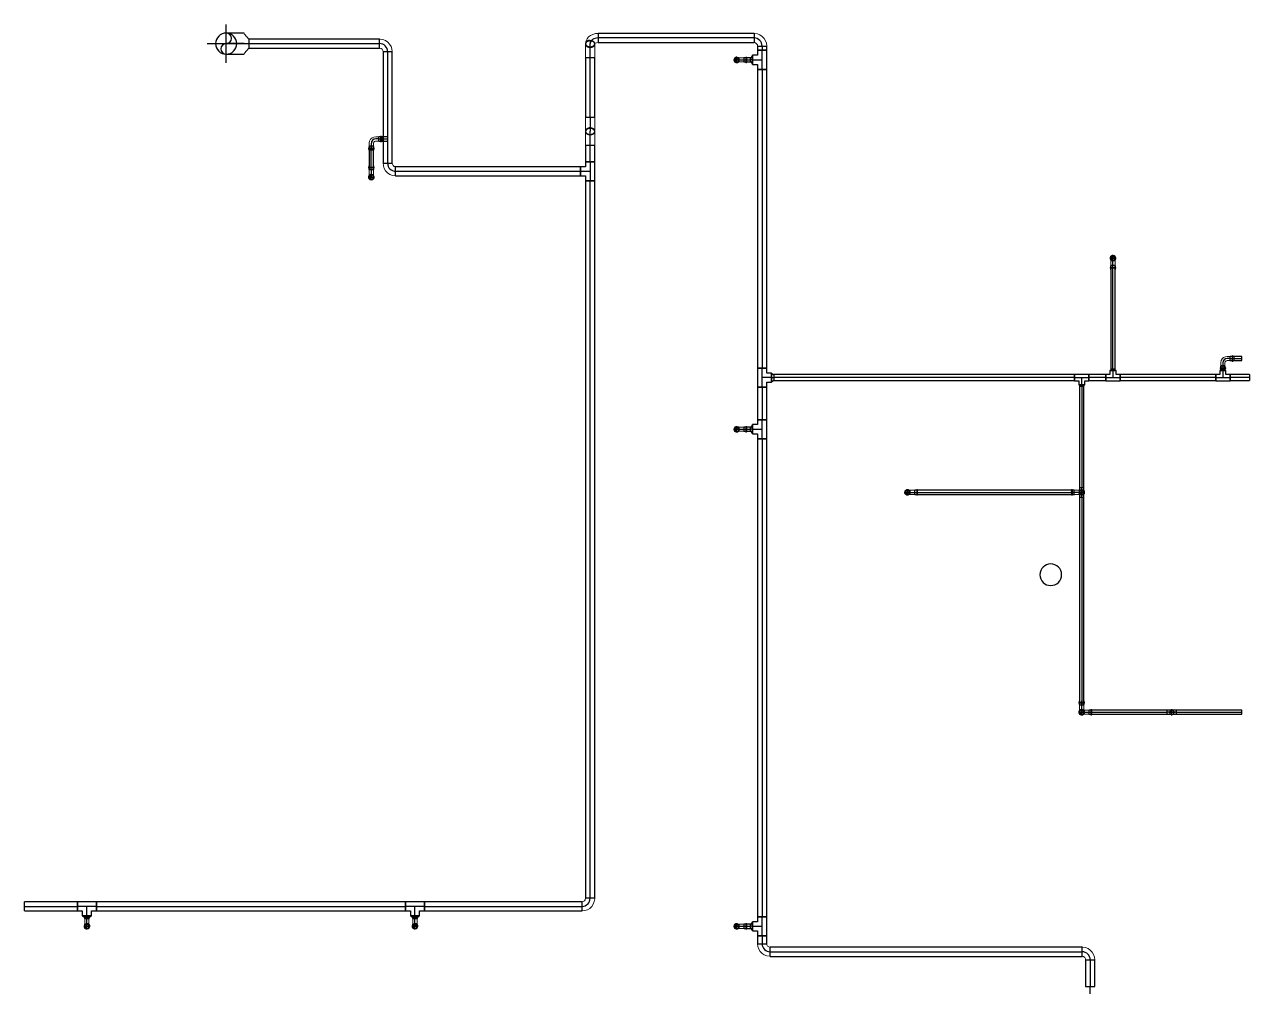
# Model space of a CAD drawing. Header units: inches. Extents: x -3326 to -59, y 8 to 1043.
# Drawn here: x -510.6 to -126, y 300.9 to 602.8 of the extents above; entities that cross this region are included whole.
import ezdxf

# ---------------------------------------------------------------- set-up
doc = ezdxf.new("R2010")
doc.units = ezdxf.units.IN
doc.header["$MEASUREMENT"] = 0
doc.layers.add('P-PIPE', color=3, linetype='Continuous', lineweight=9)
doc.layers.add('X - REF - FP', color=7, linetype='Continuous', true_color=0xb90000)

# ---------------------------------------------------------------- blocks, each defined once
blk = doc.blocks.new('Victaulic-VicPress316-Elbow 90-45deg Style P568_P571 - Standard-V2-FOURTH LEVEL')
at = {"layer": 'P-PIPE'}
for p, q in [((-3203.7, 731.1), (-3203.7, 730.16)), ((-3203.05, 732.49), (-3203.05, 732.49)), ((-3203.05, 732.49), (-3203.05, 731.1)), ((-3203.05, 731.1), (-3203.05, 730.16)), ((-3202.39, 730.16), (-3202.39, 731.1)), ((-3203.81, 730.05), (-3203.81, 729.6)), ((-3203.81, 729.31), (-3203.81, 728.97)), ((-3203.7, 730.27), (-3203.7, 728.97)), ((-3203.05, 730.16), (-3203.7, 730.16)), ((-3203.7, 730.16), (-3203.05, 730.16)), ((-3203.05, 730.27), (-3203.05, 730.27)), ((-3203.05, 730.27), (-3203.05, 730.27)), ((-3202.39, 730.16), (-3203.05, 730.16)), ((-3203.05, 730.16), (-3202.39, 730.16)), ((-3203.05, 729.6), (-3203.05, 729.6)), ((-3203.05, 729.6), (-3203.05, 729.6)), ((-3203.05, 729.31), (-3203.05, 729.31)), ((-3203.05, 729.31), (-3203.05, 729.31)), ((-3203.05, 728.97), (-3203.05, 728.97)), ((-3203.05, 728.97), (-3203.05, 728.97)), ((-3203.05, 728.97), (-3203.05, 728.97)), ((-3203.05, 728.97), (-3203.05, 728.97)), ((-3202.39, 728.97), (-3202.39, 730.27)), ((-3202.28, 729.6), (-3202.28, 730.05)), ((-3202.28, 728.97), (-3202.28, 729.31))]:
    blk.add_line(p, q, dxfattribs=at)
at = {"layer": 'P-PIPE', "flags": 128}
for points in [[(-3203.05, 733.4), (-3203.45, 733.31), (-3203.76, 733.05), (-3203.94, 732.68), (-3203.93, 732.27), (-3203.75, 731.91), (-3203.42, 731.66), (-3203.05, 731.58)], [(-3203.05, 733.26), (-3203.41, 733.16), (-3203.69, 732.91), (-3203.81, 732.56), (-3203.75, 732.19), (-3203.52, 731.89), (-3203.18, 731.74), (-3203.05, 731.72)], [(-3203.7, 732.49), (-3203.7, 732.4), (-3203.7, 732.13), (-3203.7, 731.73), (-3203.7, 731.24), (-3203.7, 731.1)], [(-3203.05, 731.58), (-3202.65, 731.67), (-3202.33, 731.93), (-3202.15, 732.3), (-3202.16, 732.71), (-3202.35, 733.07), (-3202.67, 733.32), (-3203.05, 733.4)], [(-3203.05, 731.72), (-3202.68, 731.82), (-3202.41, 732.07), (-3202.28, 732.42), (-3202.34, 732.79), (-3202.57, 733.09), (-3202.91, 733.24), (-3203.05, 733.26)], [(-3202.39, 731.1), (-3202.39, 731.6), (-3202.39, 732.03), (-3202.39, 732.34), (-3202.39, 732.48), (-3202.39, 732.49)], [(-3203.81, 729.31), (-3203.93, 729.38), (-3203.94, 729.51), (-3203.83, 729.6), (-3203.81, 729.6)], [(-3203.81, 730.05), (-3203.72, 730.25), (-3203.7, 730.27)], [(-3203.81, 729.6), (-3203.72, 729.6), (-3203.47, 729.6), (-3203.11, 729.6), (-3203.05, 729.6)], [(-3203.05, 729.6), (-3203.41, 729.6), (-3203.69, 729.6), (-3203.81, 729.6), (-3203.81, 729.6)], [(-3203.81, 729.31), (-3203.72, 729.31), (-3203.47, 729.31), (-3203.11, 729.31), (-3203.05, 729.31)], [(-3203.05, 729.31), (-3203.41, 729.31), (-3203.69, 729.31), (-3203.81, 729.31), (-3203.81, 729.31)], [(-3202.28, 729.6), (-3202.37, 729.6), (-3202.62, 729.6), (-3202.98, 729.6), (-3203.05, 729.6)], [(-3203.05, 729.6), (-3202.68, 729.6), (-3202.41, 729.6), (-3202.28, 729.6), (-3202.28, 729.6)], [(-3202.28, 729.31), (-3202.37, 729.31), (-3202.62, 729.31), (-3202.98, 729.31), (-3203.05, 729.31)], [(-3203.05, 729.31), (-3202.68, 729.31), (-3202.41, 729.31), (-3202.28, 729.31), (-3202.28, 729.31)], [(-3202.39, 730.27), (-3202.28, 730.08), (-3202.28, 730.05)], [(-3202.28, 729.6), (-3202.16, 729.53), (-3202.15, 729.39), (-3202.26, 729.31), (-3202.28, 729.31)]]:
    blk.add_lwpolyline(points, dxfattribs=at)
at = {"layer": 'P-PIPE'}
for radius, start, end in [(0.767, 90, 270), (0.767, 90, 270), (0.767, 90, 270), (0.658, 90, 270), (0.658, 90, 270), (0.658, 90, 180), (0.658, 180, 270), (0.766, 270, 90), (0.766, 270, 90), (0.766, 270, 90), (0.658, 270, 90), (0.657, 270, 90), (0.658, 0, 90), (0.658, 270, 0)]:
    blk.add_arc((-3203.05, 732.49), radius, start, end, dxfattribs=at)
blk = doc.blocks.new('Victaulic-VicPress316-Elbow 90-45deg Style P568_P571 - Standard-523083-FOURTH LEVEL')
at = {"layer": 'P-PIPE'}
for p, q in [((-3064.18, 1028.04), (-3064.52, 1028.04)), ((-3063.22, 1027.94), (-3064.52, 1027.94)), ((-3064.52, 1027.28), (-3064.52, 1027.28)), ((-3064.52, 1027.28), (-3064.52, 1027.28)), ((-3064.52, 1027.28), (-3064.52, 1027.28)), ((-3064.52, 1027.28), (-3064.52, 1027.28)), ((-3064.18, 1027.28), (-3064.18, 1027.28)), ((-3064.18, 1027.28), (-3064.18, 1027.28)), ((-3063.44, 1028.04), (-3063.89, 1028.04)), ((-3063.89, 1027.28), (-3063.89, 1027.28)), ((-3063.89, 1027.28), (-3063.89, 1027.28)), ((-3062.39, 1027.94), (-3063.33, 1027.94)), ((-3063.33, 1027.94), (-3063.33, 1027.28)), ((-3063.33, 1027.28), (-3063.33, 1027.94)), ((-3063.33, 1027.28), (-3063.33, 1026.62)), ((-3063.33, 1026.62), (-3063.33, 1027.28)), ((-3062.39, 1027.28), (-3063.33, 1027.28)), ((-3063.22, 1027.28), (-3063.22, 1027.28)), ((-3063.22, 1027.28), (-3063.22, 1027.28)), ((-3062.39, 1027.28), (-3061, 1027.28)), ((-3061, 1027.28), (-3061, 1027.28)), ((-3064.52, 1026.62), (-3063.22, 1026.62)), ((-3064.52, 1026.51), (-3064.18, 1026.51)), ((-3063.89, 1026.51), (-3063.44, 1026.51)), ((-3063.33, 1026.62), (-3062.39, 1026.62))]:
    blk.add_line(p, q, dxfattribs=at)
at = {"layer": 'P-PIPE', "flags": 128}
for points in [[(-3064.18, 1028.04), (-3064.11, 1028.17), (-3063.98, 1028.18), (-3063.89, 1028.07), (-3063.89, 1028.04)], [(-3064.18, 1028.04), (-3064.18, 1027.95), (-3064.18, 1027.7), (-3064.18, 1027.34), (-3064.18, 1027.28)], [(-3064.18, 1027.28), (-3064.18, 1027.64), (-3064.18, 1027.92), (-3064.18, 1028.04), (-3064.18, 1028.04)], [(-3064.18, 1026.51), (-3064.18, 1026.6), (-3064.18, 1026.86), (-3064.18, 1027.21), (-3064.18, 1027.28)], [(-3064.18, 1027.28), (-3064.18, 1026.91), (-3064.18, 1026.64), (-3064.18, 1026.51), (-3064.18, 1026.51)], [(-3063.89, 1028.04), (-3063.89, 1027.95), (-3063.89, 1027.7), (-3063.89, 1027.34), (-3063.89, 1027.28)], [(-3063.89, 1027.28), (-3063.89, 1027.64), (-3063.89, 1027.92), (-3063.89, 1028.04), (-3063.89, 1028.04)], [(-3063.89, 1026.51), (-3063.89, 1026.6), (-3063.89, 1026.86), (-3063.89, 1027.21), (-3063.89, 1027.28)], [(-3063.89, 1027.28), (-3063.89, 1026.91), (-3063.89, 1026.64), (-3063.89, 1026.51), (-3063.89, 1026.51)], [(-3063.44, 1028.04), (-3063.24, 1027.96), (-3063.22, 1027.94)], [(-3061, 1027.94), (-3061.09, 1027.94), (-3061.36, 1027.94), (-3061.76, 1027.94), (-3062.25, 1027.94), (-3062.39, 1027.94)], [(-3060.09, 1027.28), (-3060.18, 1027.68), (-3060.44, 1028), (-3060.81, 1028.17), (-3061.22, 1028.16), (-3061.58, 1027.98), (-3061.83, 1027.65), (-3061.91, 1027.28)], [(-3061.91, 1027.28), (-3061.82, 1026.88), (-3061.56, 1026.56), (-3061.19, 1026.39), (-3060.78, 1026.39), (-3060.42, 1026.58), (-3060.17, 1026.91), (-3060.09, 1027.28)], [(-3060.23, 1027.28), (-3060.33, 1027.64), (-3060.58, 1027.92), (-3060.93, 1028.04), (-3061.3, 1027.98), (-3061.6, 1027.75), (-3061.75, 1027.41), (-3061.77, 1027.28)], [(-3061.77, 1027.28), (-3061.67, 1026.91), (-3061.42, 1026.64), (-3061.07, 1026.51), (-3060.7, 1026.57), (-3060.4, 1026.8), (-3060.25, 1027.15), (-3060.23, 1027.28)], [(-3063.89, 1026.51), (-3063.96, 1026.39), (-3064.1, 1026.38), (-3064.18, 1026.49), (-3064.18, 1026.51)], [(-3063.22, 1026.62), (-3063.41, 1026.51), (-3063.44, 1026.51)], [(-3062.39, 1026.62), (-3061.89, 1026.62), (-3061.46, 1026.62), (-3061.15, 1026.62), (-3061.01, 1026.62), (-3061, 1026.62)]]:
    blk.add_lwpolyline(points, dxfattribs=at)
at = {"layer": 'P-PIPE'}
for radius, start, end in [(0.767, 0, 180), (0.766, 0, 180), (0.766, 0, 180), (0.766, 180, 0), (0.767, 180, 0), (0.767, 180, 0), (0.657, 0, 180), (0.657, 0, 180), (0.657, 90, 180), (0.658, 180, 0), (0.658, 180, 0), (0.657, 180, 270), (0.658, 0, 90), (0.658, 270, 0)]:
    blk.add_arc((-3061, 1027.28), radius, start, end, dxfattribs=at)
blk = doc.blocks.new('Victaulic-VicPress316-Elbow 90-45deg Style P568_P571 - Standard-V1-FOURTH LEVEL')
at = {"layer": 'P-PIPE'}
for p, q in [((-3.18, 0.77), (-3.52, 0.77)), ((-3.52, 0.77), (-3.52, -0.77)), ((-3.52, -0.77), (-3.52, 0.77)), ((-2.22, 0.66), (-3.52, 0.66)), ((-3.52, -0.66), (-3.52, 0.66)), ((-3.52, 0.66), (-3.52, -0.66)), ((-3.18, -0.77), (-3.18, 0.77)), ((-3.18, 0.77), (-3.18, -0.77)), ((-2.44, 0.77), (-2.89, 0.77)), ((-2.89, -0.77), (-2.89, 0.77)), ((-2.89, 0.77), (-2.89, -0.77)), ((-1.39, 0.66), (-2.33, 0.66)), ((-2.33, 0), (-2.33, 0.66)), ((-2.33, 0.66), (-2.33, 0)), ((-2.22, -0.66), (-2.22, 0.66)), ((-2.22, 0.66), (-2.22, -0.66)), ((-0.77, 3.52), (-0.77, 3.18)), ((0.77, 3.52), (-0.77, 3.52)), ((-0.77, 3.52), (0.77, 3.52)), ((-0.77, 3.18), (0.77, 3.18)), ((0.77, 3.18), (-0.77, 3.18)), ((-0.77, 2.89), (-0.77, 2.44)), ((-0.77, 2.89), (0.77, 2.89)), ((0.77, 2.89), (-0.77, 2.89)), ((-0.66, 3.52), (-0.66, 2.22)), ((-0.66, 3.52), (0.66, 3.52)), ((0.66, 3.52), (-0.66, 3.52)), ((-0.66, 2.33), (-0.66, 1.39)), ((0, 2.33), (-0.66, 2.33)), ((-0.66, 2.33), (0, 2.33)), ((-0.66, 2.22), (0.66, 2.22)), ((0.66, 2.22), (-0.66, 2.22)), ((0, 2.33), (0.66, 2.33)), ((0.66, 2.33), (0, 2.33)), ((0, 1.39), (0, 2.33)), ((0.66, 2.22), (0.66, 3.52)), ((0.66, 1.39), (0.66, 2.33)), ((0.77, 3.18), (0.77, 3.52)), ((0.77, 2.44), (0.77, 2.89)), ((-3.52, -0.66), (-2.22, -0.66)), ((-3.52, -0.77), (-3.18, -0.77)), ((-2.89, -0.77), (-2.44, -0.77)), ((-2.33, 0), (-2.33, -0.66)), ((-2.33, -0.66), (-2.33, 0)), ((-1.39, 0), (-2.33, 0)), ((-2.33, -0.66), (-1.39, -0.66))]:
    blk.add_line(p, q, dxfattribs=at)
at = {"layer": 'P-PIPE', "flags": 128}
for points in [[(-3.18, 0.77), (-3.11, 0.89), (-2.98, 0.9), (-2.89, 0.79), (-2.89, 0.77)], [(-3.18, 0.77), (-3.18, 0.67), (-3.18, 0.42), (-3.18, 0.07), (-3.18, -0.3), (-3.18, -0.6), (-3.18, -0.75), (-3.18, -0.77)], [(-3.18, -0.77), (-3.18, -0.67), (-3.18, -0.42), (-3.18, -0.07), (-3.18, 0.3), (-3.18, 0.6), (-3.18, 0.75), (-3.18, 0.77)], [(-2.89, -0.77), (-2.89, -0.67), (-2.89, -0.42), (-2.89, -0.07), (-2.89, 0.3), (-2.89, 0.6), (-2.89, 0.75), (-2.89, 0.77)], [(-2.89, 0.77), (-2.89, 0.67), (-2.89, 0.42), (-2.89, 0.07), (-2.89, -0.3), (-2.89, -0.6), (-2.89, -0.75), (-2.89, -0.77)], [(-2.44, 0.77), (-2.24, 0.68), (-2.22, 0.66)], [(-0.66, 1.39), (-0.75, 1.04), (-1, 0.77), (-1.35, 0.66), (-1.39, 0.66)], [(-1.39, -0.66), (-0.78, -0.56), (-0.23, -0.29), (0.22, 0.13), (0.53, 0.67), (0.65, 1.27), (0.66, 1.39)], [(-0.77, 2.89), (-0.89, 2.96), (-0.9, 3.1), (-0.79, 3.18), (-0.77, 3.18)], [(0.77, 3.18), (0.67, 3.18), (0.42, 3.18), (0.07, 3.18), (-0.3, 3.18), (-0.6, 3.18), (-0.75, 3.18), (-0.77, 3.18)], [(-0.77, 3.18), (-0.67, 3.18), (-0.42, 3.18), (-0.07, 3.18), (0.3, 3.18), (0.6, 3.18), (0.75, 3.18), (0.77, 3.18)], [(-0.77, 2.89), (-0.67, 2.89), (-0.42, 2.89), (-0.07, 2.89), (0.3, 2.89), (0.6, 2.89), (0.75, 2.89), (0.77, 2.89)], [(0.77, 2.89), (0.67, 2.89), (0.42, 2.89), (0.07, 2.89), (-0.3, 2.89), (-0.6, 2.89), (-0.75, 2.89), (-0.77, 2.89)], [(-0.66, 2.22), (-0.77, 2.41), (-0.77, 2.44)], [(0.77, 2.44), (0.68, 2.24), (0.66, 2.22)], [(0.77, 3.18), (0.89, 3.11), (0.9, 2.98), (0.79, 2.89), (0.77, 2.89)], [(-2.89, -0.77), (-2.96, -0.89), (-3.1, -0.9), (-3.18, -0.79), (-3.18, -0.77)], [(-2.22, -0.66), (-2.41, -0.77), (-2.44, -0.77)]]:
    blk.add_lwpolyline(points, dxfattribs=at)
at = {"layer": 'P-PIPE'}
blk.add_arc((-1.39, 1.39), 1.39, 270, 0, dxfattribs=at)
blk = doc.blocks.new('Elbow - Welded - Generic - Standard-1127339-FOURTH LEVEL')
at = {"layer": 'P-PIPE'}
for p, q in [((-2.52, -1.44), (-2.52, 1.44)), ((-2.52, 1.44), (-2.52, -1.44)), ((1.44, 2.52), (-1.44, 2.52)), ((-1.44, 2.52), (1.44, 2.52))]:
    blk.add_line(p, q, dxfattribs=at)
at = {"layer": 'P-PIPE', "flags": 128}
for points in [[(-1.44, 2.52), (-1.53, 2.08), (-1.79, 1.72), (-2.18, 1.49), (-2.52, 1.44)], [(-2.52, -1.44), (-1.67, -1.34), (-0.85, -1.07), (-0.12, -0.62), (0.51, -0.03), (0.99, 0.68), (1.3, 1.48), (1.43, 2.33), (1.44, 2.52)]]:
    blk.add_lwpolyline(points, dxfattribs=at)
blk = doc.blocks.new('Elbow - Welded - Generic - Standard-1134765-FOURTH LEVEL')
at = {"layer": 'P-PIPE'}
blk.add_line((-333, 592.27), (-333, 592.27), dxfattribs=at)
blk.add_line((-333, 592.27), (-333, 592.27), dxfattribs=at)
at = {"layer": 'P-PIPE', "flags": 128}
for points in [[(-334.44, 592.27), (-334.44, 593.33), (-334.44, 594.36), (-334.44, 595.33), (-334.44, 596.2), (-334.44, 596.57)], [(-331.56, 596.57), (-331.56, 595.75), (-331.56, 594.83), (-331.56, 593.82), (-331.56, 592.77), (-331.56, 592.27)]]:
    blk.add_lwpolyline(points, dxfattribs=at)
at = {"layer": 'P-PIPE'}
for start_param, end_param in [(1.570796, 4.712389), (4.712389, 7.853982)]:
    blk.add_ellipse((-333, 596.57), major_axis=(1.44, 0), ratio=0.707107, start_param=start_param, end_param=end_param, dxfattribs=at)
blk = doc.blocks.new('Elbow - Welded - Generic - Standard-V13-FOURTH LEVEL')
at = {"layer": 'P-PIPE'}
for p, q in [((-330.48, 599.54), (-330.48, 597.51)), ((-330.48, 597.51), (-330.48, 599.54))]:
    blk.add_line(p, q, dxfattribs=at)
at = {"layer": 'P-PIPE', "flags": 128}
for points in [[(-330.48, 599.96), (-331.34, 599.89), (-332.16, 599.66), (-332.89, 599.31), (-333.51, 598.83), (-333.98, 598.27), (-334.29, 597.63), (-334.43, 596.94), (-334.44, 596.74)], [(-331.57, 596.69), (-331.53, 596.75), (-331.35, 596.88), (-331.04, 597.01), (-330.62, 597.08), (-330.48, 597.09)], [(-331.56, 596.74), (-331.57, 596.69), (-331.57, 596.69)]]:
    blk.add_lwpolyline(points, dxfattribs=at)
at = {"layer": 'P-PIPE'}
for start_param, end_param in [(0, 3.141593), (3.141593, 6.283185)]:
    blk.add_ellipse((-333, 596.74), major_axis=(1.44, 0), ratio=0.707107, start_param=start_param, end_param=end_param, dxfattribs=at)

msp = doc.modelspace()

# ---------------------------------------------------------------- linework, layer by layer
at = {"layer": 'X - REF - FP'}
for p, q in [((-447.25, 590.75), (-447.25, 602.75)), ((-447.25, 590.75), (-447.25, 602.75)), ((-447.25, 590.75), (-447.25, 602.75)), ((-447.25, 590.75), (-447.25, 602.75)), ((-447.25, 590.75), (-447.25, 602.75)), ((-441.62, 600.06), (-447.25, 600.06)), ((-281.52, 599.96), (-330.48, 599.96)), ((-330.48, 599.96), (-330.48, 597.09)), ((-281.52, 599.96), (-281.52, 597.09)), ((-453.25, 596.75), (-441.25, 596.75)), ((-453.25, 596.75), (-441.25, 596.75)), ((-453.25, 596.75), (-441.25, 596.75)), ((-453.25, 596.75), (-441.25, 596.75)), ((-453.25, 596.75), (-441.25, 596.75)), ((-447.25, 596.75), (-447.25, 596.75)), ((-447.25, 596.75), (-447.25, 596.75)), ((-441.62, 596.75), (-447.25, 596.75)), ((-447.25, 596.75), (-447.25, 596.75)), ((-440.09, 598.06), (-441.62, 599.81)), ((-441.62, 596.75), (-440.09, 596.75)), ((-399.09, 598.19), (-440.09, 598.19)), ((-440.09, 595.31), (-440.09, 598.19)), ((-440.09, 596.75), (-399.09, 596.75)), ((-440.09, 596.75), (-399.09, 596.75)), ((-399.09, 595.31), (-399.09, 598.19)), ((-334.44, 596.74), (-334.44, 596.57)), ((-333, 596.57), (-333, 596.74)), ((-333, 596.57), (-333, 596.74)), ((-333, 592.27), (-333, 596.57)), ((-331.56, 596.57), (-331.56, 596.74)), ((-281.52, 598.52), (-330.48, 598.52)), ((-281.52, 598.52), (-330.48, 598.52)), ((-330.48, 597.09), (-281.52, 597.09)), ((-447.25, 593.44), (-441.62, 593.44)), ((-441.62, 593.69), (-440.09, 595.44)), ((-440.09, 595.31), (-399.09, 595.31)), ((-398.01, 594.23), (-398.01, 559.22)), ((-398.01, 594.23), (-395.14, 594.23)), ((-396.57, 594.23), (-396.57, 559.22)), ((-396.57, 594.23), (-396.57, 559.22)), ((-395.14, 559.22), (-395.14, 594.23)), ((-334.44, 592.27), (-334.44, 573.6)), ((-331.56, 592.27), (-334.44, 592.27)), ((-333, 573.6), (-333, 592.27)), ((-333, 573.6), (-333, 592.27)), ((-331.56, 573.6), (-331.56, 592.27)), ((-287, 590.66), (-287, 592.66)), ((-282.65, 592.32), (-284.67, 592.32)), ((-284.67, 591), (-284.67, 592.32)), ((-281.99, 592.97), (-282.65, 592.22)), ((-282.65, 591), (-282.65, 592.32)), ((-280.44, 593.1), (-281.99, 593.1)), ((-281.99, 590.22), (-281.99, 593.1)), ((-281.99, 593.1), (-281.99, 590.22)), ((-280.44, 596), (-280.44, 594.65)), ((-280.44, 596), (-277.56, 596)), ((-280.44, 594.65), (-280.44, 593.1)), ((-280.44, 594.65), (-277.56, 594.65)), ((-277.56, 594.65), (-280.44, 594.65)), ((-280.44, 594.65), (-277.56, 594.65)), ((-279, 596), (-279, 594.65)), ((-279, 596), (-279, 594.65)), ((-279, 588.67), (-279, 594.65)), ((-277.56, 594.65), (-277.56, 596)), ((-277.56, 588.67), (-277.56, 594.65)), ((-288, 591.66), (-286, 591.66)), ((-287, 591.66), (-285.61, 591.66)), ((-285.61, 591.66), (-284.67, 591.66)), ((-285.61, 591.66), (-283.48, 591.66)), ((-284.67, 591.66), (-282.65, 591.66)), ((-284.67, 591.66), (-282.65, 591.66)), ((-284.67, 591), (-282.65, 591)), ((-281.99, 591.66), (-282.65, 591.66)), ((-282.65, 591.1), (-281.99, 590.35)), ((-281.99, 591.66), (-279, 591.66)), ((-281.99, 590.22), (-280.44, 590.22)), ((-280.44, 590.22), (-280.44, 588.67)), ((-280.44, 588.67), (-280.44, 494.92)), ((-280.44, 588.67), (-277.56, 588.67)), ((-280.44, 588.67), (-277.56, 588.67)), ((-277.56, 588.67), (-280.44, 588.67)), ((-279, 588.67), (-279, 494.92)), ((-279, 588.67), (-279, 494.92)), ((-277.56, 494.92), (-277.56, 588.67)), ((-331.56, 573.6), (-334.44, 573.6)), ((-333, 573.6), (-333, 569.3)), ((-334.44, 569.3), (-334.44, 569.13)), ((-333, 569.13), (-333, 569.3)), ((-333, 569.13), (-333, 569.3)), ((-331.56, 569.13), (-331.56, 569.3)), ((-401.69, 565.46), (-401.69, 564.52)), ((-401.69, 565.46), (-401.69, 563.33)), ((-399.36, 566.85), (-400.29, 566.85)), ((-396.57, 567.51), (-399.36, 567.51)), ((-399.36, 566.19), (-399.36, 567.51)), ((-399.36, 566.85), (-396.57, 566.85)), ((-399.36, 566.85), (-396.57, 566.85)), ((-399.36, 566.19), (-396.57, 566.19)), ((-333, 564.83), (-333, 569.13)), ((-402.34, 564.52), (-402.34, 557.18)), ((-401.03, 564.52), (-402.34, 564.52)), ((-401.69, 557.18), (-401.69, 564.52)), ((-401.69, 557.18), (-401.69, 564.52)), ((-401.03, 557.18), (-401.03, 564.52)), ((-334.44, 564.83), (-334.44, 559.69)), ((-331.56, 564.83), (-334.44, 564.83)), ((-333, 559.69), (-333, 564.83)), ((-333, 559.69), (-333, 564.83)), ((-331.56, 559.69), (-331.56, 564.83)), ((-398.01, 559.22), (-395.14, 559.22)), ((-335.99, 558.13), (-394.06, 558.13)), ((-394.06, 555.26), (-394.06, 558.13)), ((-335.99, 555.26), (-335.99, 558.13)), ((-334.44, 558.13), (-335.99, 558.13)), ((-335.99, 558.13), (-335.99, 555.26)), ((-335.99, 555.26), (-335.99, 558.13)), ((-334.44, 559.69), (-334.44, 558.13)), ((-334.44, 559.69), (-331.56, 559.69)), ((-331.56, 559.69), (-334.44, 559.69)), ((-331.56, 559.69), (-334.44, 559.69)), ((-333, 559.69), (-333, 553.7)), ((-331.56, 553.7), (-331.56, 559.69)), ((-402.69, 554.85), (-400.69, 554.85)), ((-401.03, 557.18), (-402.34, 557.18)), ((-401.69, 557.18), (-401.69, 556.24)), ((-401.69, 556.24), (-401.69, 554.85)), ((-401.69, 553.85), (-401.69, 555.85)), ((-394.06, 556.7), (-335.99, 556.7)), ((-394.06, 556.7), (-335.99, 556.7)), ((-394.06, 555.26), (-335.99, 555.26)), ((-335.99, 556.7), (-333, 556.7)), ((-335.99, 555.26), (-334.44, 555.26)), ((-334.44, 555.26), (-334.44, 553.7)), ((-334.44, 553.7), (-331.56, 553.7)), ((-331.56, 553.7), (-334.44, 553.7)), ((-334.44, 553.7), (-334.44, 328.52)), ((-331.56, 553.7), (-334.44, 553.7)), ((-333, 328.52), (-333, 553.7)), ((-333, 328.52), (-333, 553.7)), ((-331.56, 328.52), (-331.56, 553.7)), ((-169.86, 529.43), (-167.86, 529.43)), ((-169.52, 527.1), (-169.52, 494.58)), ((-168.21, 527.1), (-169.52, 527.1)), ((-168.86, 528.43), (-168.86, 530.43)), ((-168.86, 528.03), (-168.86, 529.43)), ((-168.86, 527.1), (-168.86, 528.03)), ((-168.86, 494.58), (-168.86, 527.1)), ((-168.86, 494.58), (-168.86, 527.1)), ((-168.21, 494.58), (-168.21, 527.1)), ((-134.36, 496.53), (-134.36, 495.6)), ((-134.36, 496.53), (-134.36, 494.41)), ((-132.03, 497.93), (-132.97, 497.93)), ((-128.36, 498.58), (-132.03, 498.58)), ((-132.03, 497.27), (-132.03, 498.58)), ((-132.03, 497.93), (-128.36, 497.93)), ((-132.03, 497.93), (-128.36, 497.93)), ((-132.03, 497.27), (-128.36, 497.27)), ((-128.36, 497.27), (-128.36, 498.58)), ((-280.44, 494.92), (-280.44, 488.93)), ((-277.56, 494.92), (-280.44, 494.92)), ((-280.44, 494.92), (-277.56, 494.92)), ((-280.44, 494.92), (-277.56, 494.92)), ((-279, 488.93), (-279, 494.92)), ((-277.56, 493.36), (-277.56, 494.92)), ((-276.01, 493.36), (-277.56, 493.36)), ((-276.01, 490.49), (-276.01, 493.36)), ((-276.01, 493.36), (-276.01, 490.49)), ((-275.35, 492.74), (-276.01, 493.24)), ((-180.91, 492.88), (-275.35, 492.88)), ((-275.35, 492.88), (-275.35, 490.98)), ((-180.91, 492.88), (-180.91, 490.98)), ((-176.42, 492.88), (-180.91, 492.88)), ((-180.91, 490.97), (-180.91, 492.88)), ((-180.91, 492.88), (-180.91, 490.97)), ((-176.42, 490.97), (-176.42, 492.88)), ((-176.42, 492.88), (-176.42, 490.97)), ((-171.11, 492.88), (-176.42, 492.88)), ((-176.42, 492.88), (-176.42, 490.98)), ((-169.82, 492.88), (-171.11, 492.88)), ((-171.11, 492.88), (-171.11, 490.97)), ((-171.11, 490.97), (-171.11, 492.88)), ((-171.11, 492.88), (-171.11, 490.98)), ((-169.82, 494.17), (-169.82, 492.88)), ((-169.82, 494.17), (-167.91, 494.17)), ((-167.91, 494.17), (-169.82, 494.17)), ((-169.43, 494.58), (-169.68, 494.17)), ((-168.21, 494.58), (-169.52, 494.58)), ((-168.86, 494.17), (-168.86, 494.58)), ((-168.86, 494.17), (-168.86, 491.93)), ((-168.05, 494.17), (-168.3, 494.58)), ((-167.91, 492.88), (-167.91, 494.17)), ((-166.62, 492.88), (-167.91, 492.88)), ((-166.62, 492.88), (-166.62, 490.97)), ((-166.62, 490.97), (-166.62, 492.88)), ((-136.61, 492.88), (-166.62, 492.88)), ((-166.62, 492.88), (-166.62, 490.98)), ((-135.32, 492.88), (-136.61, 492.88)), ((-136.61, 492.88), (-136.61, 490.97)), ((-136.61, 490.97), (-136.61, 492.88)), ((-136.61, 492.88), (-136.61, 490.98)), ((-135.32, 494.17), (-135.32, 492.88)), ((-135.32, 494.17), (-133.41, 494.17)), ((-133.41, 494.17), (-135.32, 494.17)), ((-134.93, 494.58), (-135.18, 494.17)), ((-135.02, 495.6), (-135.02, 494.58)), ((-135.02, 495.6), (-133.71, 495.6)), ((-135.02, 494.58), (-133.71, 494.58)), ((-134.36, 495.6), (-134.36, 494.58)), ((-134.36, 495.6), (-134.36, 494.58)), ((-134.36, 494.17), (-134.36, 494.58)), ((-134.36, 494.17), (-134.36, 491.93)), ((-133.55, 494.17), (-133.8, 494.58)), ((-133.71, 494.58), (-133.71, 495.6)), ((-133.41, 492.88), (-133.41, 494.17)), ((-132.12, 492.88), (-133.41, 492.88)), ((-132.12, 492.88), (-132.12, 490.97)), ((-132.12, 490.97), (-132.12, 492.88)), ((-126, 492.88), (-132.12, 492.88)), ((-132.12, 492.88), (-132.12, 490.98)), ((-126, 492.88), (-126, 490.98)), ((-277.56, 488.93), (-280.44, 488.93)), ((-280.44, 488.93), (-277.56, 488.93)), ((-280.44, 488.93), (-280.44, 478.73)), ((-280.44, 488.93), (-277.56, 488.93)), ((-276.01, 491.93), (-279, 491.93)), ((-279, 488.93), (-279, 478.73)), ((-279, 488.93), (-279, 478.73)), ((-277.56, 488.93), (-277.56, 490.49)), ((-277.56, 490.49), (-276.01, 490.49)), ((-277.56, 478.73), (-277.56, 488.93)), ((-276.01, 491.93), (-275.35, 491.93)), ((-276.01, 490.61), (-275.35, 491.11)), ((-180.91, 491.93), (-275.35, 491.93)), ((-180.91, 491.93), (-275.35, 491.93)), ((-275.35, 490.98), (-180.91, 490.98)), ((-180.91, 491.93), (-176.42, 491.93)), ((-180.91, 490.97), (-179.62, 490.97)), ((-179.62, 490.97), (-179.62, 489.68)), ((-179.62, 489.68), (-177.72, 489.68)), ((-177.72, 489.68), (-179.62, 489.68)), ((-179.48, 489.68), (-179.23, 489.27)), ((-179.32, 489.27), (-179.32, 457.42)), ((-179.32, 489.27), (-178.01, 489.27)), ((-178.67, 489.68), (-178.67, 491.93)), ((-178.67, 489.68), (-178.67, 489.27)), ((-178.67, 489.27), (-178.67, 457.42)), ((-178.67, 489.27), (-178.67, 457.42)), ((-178.1, 489.27), (-177.85, 489.68)), ((-178.01, 457.42), (-178.01, 489.27)), ((-177.72, 490.97), (-176.42, 490.97)), ((-177.72, 489.68), (-177.72, 490.97)), ((-171.11, 491.93), (-176.42, 491.93)), ((-171.11, 491.93), (-176.42, 491.93)), ((-176.42, 490.98), (-171.11, 490.98)), ((-171.11, 491.93), (-166.62, 491.93)), ((-171.11, 490.97), (-166.62, 490.97)), ((-136.61, 491.93), (-166.62, 491.93)), ((-136.61, 491.93), (-166.62, 491.93)), ((-166.62, 490.98), (-136.61, 490.98)), ((-136.61, 491.93), (-132.12, 491.93)), ((-136.61, 490.97), (-132.12, 490.97)), ((-126, 491.93), (-132.12, 491.93)), ((-126, 491.93), (-132.12, 491.93)), ((-132.12, 490.98), (-126, 490.98)), ((-281.99, 477.06), (-282.65, 476.31)), ((-280.44, 477.18), (-281.99, 477.18)), ((-281.99, 474.31), (-281.99, 477.18)), ((-281.99, 477.18), (-281.99, 474.31)), ((-280.44, 478.73), (-280.44, 477.18)), ((-280.44, 478.73), (-277.56, 478.73)), ((-277.56, 478.73), (-280.44, 478.73)), ((-280.44, 478.73), (-277.56, 478.73)), ((-279, 472.75), (-279, 478.73)), ((-277.56, 472.75), (-277.56, 478.73)), ((-288, 475.74), (-286, 475.74)), ((-287, 474.74), (-287, 476.74)), ((-287, 475.74), (-285.61, 475.74)), ((-285.61, 475.74), (-284.67, 475.74)), ((-285.61, 475.74), (-283.48, 475.74)), ((-282.65, 476.4), (-284.67, 476.4)), ((-284.67, 475.09), (-284.67, 476.4)), ((-284.67, 475.74), (-282.65, 475.74)), ((-284.67, 475.74), (-282.65, 475.74)), ((-284.67, 475.09), (-282.65, 475.09)), ((-282.65, 475.09), (-282.65, 476.4)), ((-281.99, 475.74), (-282.65, 475.74)), ((-282.65, 475.18), (-281.99, 474.43)), ((-281.99, 475.74), (-279, 475.74)), ((-281.99, 474.31), (-280.44, 474.31)), ((-280.44, 474.31), (-280.44, 472.75)), ((-280.44, 472.75), (-280.44, 322.73)), ((-280.44, 472.75), (-277.56, 472.75)), ((-280.44, 472.75), (-277.56, 472.75)), ((-277.56, 472.75), (-280.44, 472.75)), ((-279, 472.75), (-279, 322.73)), ((-279, 472.75), (-279, 322.73)), ((-277.56, 322.73), (-277.56, 472.75)), ((-234.36, 455.93), (-232.36, 455.93)), ((-233.36, 454.93), (-233.36, 456.93)), ((-233.36, 455.93), (-231.97, 455.93)), ((-231.97, 455.93), (-231.03, 455.93)), ((-231.97, 455.93), (-229.84, 455.93)), ((-181, 456.58), (-231.03, 456.58)), ((-231.03, 455.27), (-231.03, 456.58)), ((-231.03, 455.93), (-181, 455.93)), ((-231.03, 455.93), (-181, 455.93)), ((-231.03, 455.27), (-181, 455.27)), ((-180.06, 455.93), (-182.19, 455.93)), ((-181, 455.27), (-181, 456.58)), ((-180.06, 455.93), (-181, 455.93)), ((-178.67, 455.93), (-180.06, 455.93)), ((-179.67, 455.93), (-177.67, 455.93)), ((-179.32, 457.42), (-179.32, 454.43)), ((-179.32, 457.42), (-178.01, 457.42)), ((-179.32, 454.43), (-179.32, 389.26)), ((-179.32, 454.43), (-178.01, 454.43)), ((-178.67, 454.43), (-178.67, 457.42)), ((-178.67, 454.93), (-178.67, 456.93)), ((-178.67, 454.43), (-178.67, 389.26)), ((-178.67, 454.43), (-178.67, 389.26)), ((-178.01, 454.43), (-178.01, 457.42)), ((-178.01, 389.26), (-178.01, 454.43)), ((-190.81, 432.49), (-190.81, 432.49)), ((-185.97, 427.7), (-185.97, 427.7)), ((-179.32, 389.26), (-178.01, 389.26)), ((-178.67, 388.32), (-178.67, 390.45)), ((-178.67, 388.32), (-178.67, 389.26)), ((-179.67, 386.93), (-177.67, 386.93)), ((-178.67, 386.93), (-178.67, 388.32)), ((-178.67, 385.93), (-178.67, 387.93)), ((-178.67, 386.93), (-177.27, 386.93)), ((-177.27, 386.93), (-176.34, 386.93)), ((-177.27, 386.93), (-175.15, 386.93)), ((-151.86, 387.58), (-176.34, 387.58)), ((-176.34, 386.27), (-176.34, 387.58)), ((-176.34, 386.93), (-151.86, 386.93)), ((-176.34, 386.93), (-151.86, 386.93)), ((-176.34, 386.27), (-151.86, 386.27)), ((-148.87, 387.58), (-151.86, 387.58)), ((-151.86, 386.27), (-151.86, 387.58)), ((-148.87, 386.93), (-151.86, 386.93)), ((-151.86, 386.27), (-148.87, 386.27)), ((-151.36, 386.93), (-149.36, 386.93)), ((-150.36, 385.93), (-150.36, 387.93)), ((-128.36, 387.58), (-148.87, 387.58)), ((-148.87, 386.27), (-148.87, 387.58)), ((-148.87, 386.93), (-128.36, 386.93)), ((-148.87, 386.93), (-128.36, 386.93)), ((-148.87, 386.27), (-128.36, 386.27)), ((-128.36, 386.27), (-128.36, 387.58)), ((-493.98, 327.44), (-510.57, 327.44)), ((-510.57, 324.56), (-510.57, 327.44)), ((-488, 327.44), (-493.98, 327.44)), ((-493.98, 324.56), (-493.98, 327.44)), ((-493.98, 327.44), (-493.98, 324.56)), ((-493.98, 324.56), (-493.98, 327.44)), ((-488, 324.56), (-488, 327.44)), ((-488, 327.44), (-488, 324.56)), ((-390.99, 327.44), (-488, 327.44)), ((-488, 324.56), (-488, 327.44)), ((-385.01, 327.44), (-390.99, 327.44)), ((-390.99, 324.56), (-390.99, 327.44)), ((-390.99, 327.44), (-390.99, 324.56)), ((-390.99, 324.56), (-390.99, 327.44)), ((-335.52, 327.44), (-385.01, 327.44)), ((-385.01, 324.56), (-385.01, 327.44)), ((-385.01, 324.56), (-385.01, 327.44)), ((-385.01, 327.44), (-385.01, 324.56)), ((-335.52, 324.56), (-335.52, 327.44)), ((-331.56, 328.52), (-334.44, 328.52)), ((-510.57, 326), (-493.98, 326)), ((-510.57, 326), (-493.98, 326)), ((-510.57, 324.56), (-493.98, 324.56)), ((-488, 326), (-493.98, 326)), ((-493.98, 324.56), (-492.43, 324.56)), ((-492.43, 324.56), (-492.43, 323.01)), ((-490.99, 323.01), (-490.99, 326)), ((-490.99, 321.14), (-490.99, 323.26)), ((-489.56, 324.56), (-488, 324.56)), ((-489.56, 323.01), (-489.56, 324.56)), ((-488, 326), (-390.99, 326)), ((-488, 326), (-390.99, 326)), ((-488, 324.56), (-390.99, 324.56)), ((-385.01, 326), (-390.99, 326)), ((-390.99, 324.56), (-389.44, 324.56)), ((-389.44, 324.56), (-389.44, 323.01)), ((-388, 323.01), (-388, 326)), ((-388, 321.14), (-388, 323.26)), ((-386.56, 324.56), (-385.01, 324.56)), ((-386.56, 323.01), (-386.56, 324.56)), ((-385.01, 326), (-335.52, 326)), ((-385.01, 326), (-335.52, 326)), ((-385.01, 324.56), (-335.52, 324.56)), ((-489.56, 323.01), (-492.43, 323.01)), ((-492.43, 323.01), (-489.56, 323.01)), ((-492.3, 323.01), (-491.55, 322.35)), ((-491.99, 319.74), (-489.99, 319.74)), ((-491.65, 322.35), (-491.65, 322.07)), ((-490.33, 322.35), (-491.65, 322.35)), ((-490.33, 322.07), (-491.65, 322.07)), ((-490.99, 323.01), (-490.99, 322.35)), ((-490.99, 322.07), (-490.99, 322.35)), ((-490.99, 322.07), (-490.99, 322.35)), ((-490.99, 321.14), (-490.99, 322.07)), ((-490.99, 319.74), (-490.99, 321.14)), ((-490.99, 318.74), (-490.99, 320.74)), ((-490.43, 322.35), (-489.68, 323.01)), ((-490.33, 322.07), (-490.33, 322.35)), ((-386.56, 323.01), (-389.44, 323.01)), ((-389.44, 323.01), (-386.56, 323.01)), ((-389.31, 323.01), (-388.56, 322.35)), ((-389, 319.74), (-387, 319.74)), ((-388.66, 322.35), (-388.66, 322.07)), ((-387.34, 322.35), (-388.66, 322.35)), ((-387.34, 322.07), (-388.66, 322.07)), ((-388, 323.01), (-388, 322.35)), ((-388, 322.07), (-388, 322.35)), ((-388, 322.07), (-388, 322.35)), ((-388, 321.14), (-388, 322.07)), ((-388, 319.74), (-388, 321.14)), ((-388, 318.74), (-388, 320.74)), ((-387.44, 322.35), (-386.69, 323.01)), ((-387.34, 322.07), (-387.34, 322.35)), ((-288, 319.74), (-286, 319.74)), ((-287, 318.74), (-287, 320.74)), ((-287, 319.74), (-285.61, 319.74)), ((-285.61, 319.74), (-284.67, 319.74)), ((-285.61, 319.74), (-283.48, 319.74)), ((-282.65, 320.4), (-284.67, 320.4)), ((-284.67, 319.09), (-284.67, 320.4)), ((-284.67, 319.74), (-282.65, 319.74)), ((-284.67, 319.74), (-282.65, 319.74)), ((-281.99, 321.06), (-282.65, 320.31)), ((-282.65, 319.09), (-282.65, 320.4)), ((-281.99, 319.74), (-282.65, 319.74)), ((-280.44, 321.18), (-281.99, 321.18)), ((-281.99, 318.31), (-281.99, 321.18)), ((-281.99, 321.18), (-281.99, 318.31)), ((-281.99, 319.74), (-279, 319.74)), ((-280.44, 322.73), (-280.44, 321.18)), ((-280.44, 322.73), (-277.56, 322.73)), ((-277.56, 322.73), (-280.44, 322.73)), ((-280.44, 322.73), (-277.56, 322.73)), ((-279, 316.75), (-279, 322.73)), ((-277.56, 316.75), (-277.56, 322.73)), ((-284.67, 319.09), (-282.65, 319.09)), ((-282.65, 319.18), (-281.99, 318.43)), ((-281.99, 318.31), (-280.44, 318.31)), ((-280.44, 318.31), (-280.44, 316.75)), ((-280.44, 316.75), (-280.44, 314.27)), ((-280.44, 316.75), (-277.56, 316.75)), ((-280.44, 316.75), (-277.56, 316.75)), ((-277.56, 316.75), (-280.44, 316.75)), ((-279, 316.75), (-279, 314.27)), ((-279, 316.75), (-279, 314.27)), ((-277.56, 314.27), (-277.56, 316.75)), ((-280.44, 314.27), (-277.56, 314.27)), ((-178.52, 313.19), (-276.48, 313.19)), ((-276.48, 310.31), (-276.48, 313.19)), ((-276.48, 311.75), (-178.52, 311.75)), ((-276.48, 311.75), (-178.52, 311.75)), ((-178.52, 310.31), (-178.52, 313.19)), ((-276.48, 310.31), (-178.52, 310.31)), ((-177.44, 309.23), (-177.44, 300.85)), ((-177.44, 309.23), (-174.56, 309.23)), ((-176, 309.23), (-176, 300.85)), ((-176, 309.23), (-176, 300.85)), ((-174.56, 300.85), (-174.56, 309.23)), ((-177.44, 300.85), (-174.56, 300.85)), ((-176, 294.87), (-176, 300.85))]:
    msp.add_line(p, q, dxfattribs=at)
for centre, radius, start, end in [((-447.25, 596.75), 3.31, 0, 180), ((-447.25, 596.75), 3.31, 0, 180), ((-447.25, 596.75), 3.31, 0, 180), ((-447.25, 596.75), 3.31, 0, 180), ((-447.25, 596.75), 3.31, 0, 180), ((-447.25, 596.75), 3.31, 0, 180), ((-447.25, 596.75), 3.31, 0, 180), ((-447.25, 598.41), 1.66, 270, 90), ((-447.25, 598.41), 1.66, 270, 90), ((-447.25, 596.75), 3.31, 180, 0), ((-447.25, 596.75), 3.31, 180, 0), ((-447.25, 596.75), 3.31, 180, 0), ((-447.25, 596.75), 3.31, 180, 0), ((-447.25, 596.75), 3.31, 180, 0), ((-447.25, 596.75), 3.31, 180, 0), ((-447.25, 596.75), 3.31, 180, 0), ((-447.25, 595.09), 1.66, 90, 270), ((-447.25, 595.09), 1.66, 90, 270), ((-399.09, 594.23), 2.52, 0, 90), ((-281.52, 596), 2.52, 0, 90), ((-287, 591.66), 0.658, 0, 180), ((-287, 591.99), 0.329, 270, 90), ((-287, 591.66), 0.657, 180, 0), ((-287, 591.33), 0.329, 90, 270), ((-400.29, 565.46), 1.39, 90, 180), ((-394.06, 559.22), 2.52, 180, 270), ((-401.69, 554.85), 0.658, 0, 180), ((-401.69, 554.85), 0.657, 180, 0), ((-168.86, 529.43), 0.657, 0, 180), ((-168.86, 529.43), 0.657, 180, 0), ((-168.86, 529.1), 0.329, 90, 270), ((-168.86, 529.75), 0.329, 270, 90), ((-132.97, 496.53), 1.39, 90, 180), ((-287, 475.74), 0.658, 0, 180), ((-287, 475.74), 0.657, 180, 0), ((-287, 475.41), 0.329, 90, 270), ((-287, 476.07), 0.329, 270, 90), ((-233.36, 455.93), 0.657, 0, 180), ((-233.36, 455.93), 0.657, 180, 0), ((-233.36, 455.6), 0.329, 90, 270), ((-233.36, 456.25), 0.329, 270, 90), ((-178.67, 455.93), 0.657, 0, 180), ((-178.67, 455.93), 0.657, 90, 270), ((-178.67, 455.93), 0.657, 180, 0), ((-178.67, 455.6), 0.329, 90, 270), ((-178.67, 456.25), 0.329, 270, 90), ((-178.67, 455.93), 0.657, 270, 90), ((-188.39, 430.09), 3.41, 90, 180), ((-188.39, 430.09), 3.41, 360, 90), ((-188.39, 430.09), 3.41, 180, 270), ((-188.39, 430.09), 3.41, 270, 0), ((-178.67, 386.93), 0.657, 0, 180), ((-178.67, 386.93), 0.657, 180, 0), ((-178.67, 386.6), 0.329, 90, 270), ((-178.67, 387.25), 0.329, 270, 90), ((-150.36, 386.93), 0.657, 0, 180), ((-150.36, 386.93), 0.657, 0, 180), ((-150.36, 386.93), 0.657, 180, 0), ((-150.36, 386.93), 0.657, 180, 0), ((-150.36, 386.6), 0.329, 90, 270), ((-150.36, 387.25), 0.329, 270, 90), ((-335.52, 328.52), 2.52, 270, 0), ((-490.99, 319.74), 0.658, 0, 180), ((-490.99, 319.74), 0.657, 180, 0), ((-490.99, 319.41), 0.329, 90, 270), ((-490.99, 320.07), 0.329, 270, 90), ((-388, 319.74), 0.657, 0, 180), ((-388, 319.74), 0.658, 180, 0), ((-388, 319.41), 0.329, 90, 270), ((-388, 320.07), 0.329, 270, 90), ((-287, 319.74), 0.658, 0, 180), ((-287, 319.74), 0.657, 180, 0), ((-287, 319.41), 0.329, 90, 270), ((-287, 320.07), 0.329, 270, 90), ((-276.48, 314.27), 2.52, 180, 270), ((-178.52, 309.23), 2.52, 0, 90)]:
    msp.add_arc(centre, radius, start, end, dxfattribs=at)
for centre, major_axis, start_param, end_param in [((-333, 596.74), (1.44, 0), 1.570796, 3.141593), ((-333, 596.57), (1.44, 0), 1.570796, 3.141593), ((-333, 596.74), (1.44, 0), 3.141593, 4.712389), ((-333, 596.57), (1.44, 0), 3.141593, 4.712389), ((-330.48, 596.74), (2.52, 0), 1.570796, 3.141593), ((-333, 596.74), (1.44, 0), 0, 1.570796), ((-333, 596.57), (1.44, 0), 0, 1.570796), ((-333, 596.74), (1.44, 0), 4.712389, 6.283185), ((-333, 596.57), (1.44, 0), 4.712389, 6.283185), ((-333, 569.3), (1.44, 0), 1.570796, 3.141593), ((-333, 569.13), (1.44, 0), 1.570796, 3.141593), ((-333, 569.3), (1.44, 0), 3.141593, 4.712389), ((-333, 569.3), (1.44, 0), 0, 1.570796), ((-333, 569.13), (1.44, 0), 0, 1.570796), ((-333, 569.3), (1.44, 0), 4.712389, 6.283185), ((-333, 569.13), (1.44, 0), 3.141593, 4.712389), ((-333, 569.13), (1.44, 0), 4.712389, 6.283185)]:
    msp.add_ellipse(centre, major_axis=major_axis, ratio=0.707107, start_param=start_param, end_param=end_param, dxfattribs=at)

# ---------------------------------------------------------------- block references
for name, p in [('Elbow - Welded - Generic - Standard-V13-FOURTH LEVEL', (0, 0)), ('Elbow - Welded - Generic - Standard-1134765-FOURTH LEVEL', (0, 0)), ('Elbow - Welded - Generic - Standard-1127339-FOURTH LEVEL', (-333, 326))]:
    msp.add_blockref(name, p, dxfattribs=at)
for name, p, rotation in [('Elbow - Welded - Generic - Standard-1127339-FOURTH LEVEL', (-279, 598.52), 90), ('Elbow - Welded - Generic - Standard-1127339-FOURTH LEVEL', (-396.57, 596.75), 90), ('Victaulic-VicPress316-Elbow 90-45deg Style P568_P571 - Standard-V2-FOURTH LEVEL', (445.49, 3794.7), 90), ('Elbow - Welded - Generic - Standard-1134765-FOURTH LEVEL', (-666, 1165.87), 180), ('Victaulic-VicPress316-Elbow 90-45deg Style P568_P571 - Standard-V1-FOURTH LEVEL', (-401.69, 566.85), 180), ('Victaulic-VicPress316-Elbow 90-45deg Style P568_P571 - Standard-523083-FOURTH LEVEL', (-1428.97, -2506.15), 270), ('Elbow - Welded - Generic - Standard-1127339-FOURTH LEVEL', (-396.57, 556.7), 270), ('Victaulic-VicPress316-Elbow 90-45deg Style P568_P571 - Standard-523083-FOURTH LEVEL', (858.41, 3590.43), 90), ('Victaulic-VicPress316-Elbow 90-45deg Style P568_P571 - Standard-V1-FOURTH LEVEL', (-134.36, 497.93), 180), ('Victaulic-VicPress316-Elbow 90-45deg Style P568_P571 - Standard-V2-FOURTH LEVEL', (445.49, 3678.79), 90), ('Victaulic-VicPress316-Elbow 90-45deg Style P568_P571 - Standard-V2-FOURTH LEVEL', (499.13, 3658.97), 90), ('Victaulic-VicPress316-Elbow 90-45deg Style P568_P571 - Standard-V2-FOURTH LEVEL', (-911.16, -2747.12), 270), ('Victaulic-VicPress316-Elbow 90-45deg Style P568_P571 - Standard-V2-FOURTH LEVEL', (553.82, 3589.97), 90), ('Victaulic-VicPress316-Elbow 90-45deg Style P568_P571 - Standard-V2-FOURTH LEVEL', (-3694.04, 1052.23), 180), ('Victaulic-VicPress316-Elbow 90-45deg Style P568_P571 - Standard-V2-FOURTH LEVEL', (-3591.05, 1052.23), 180), ('Victaulic-VicPress316-Elbow 90-45deg Style P568_P571 - Standard-V2-FOURTH LEVEL', (445.49, 3522.79), 90), ('Elbow - Welded - Generic - Standard-1127339-FOURTH LEVEL', (-279, 311.75), 270), ('Elbow - Welded - Generic - Standard-1127339-FOURTH LEVEL', (-176, 311.75), 90)]:
    msp.add_blockref(name, p, dxfattribs=dict(at, rotation=rotation))
at = {"layer": 'X - REF - FP', "extrusion": (0, 0, -1)}
msp.add_blockref('Elbow - Welded - Generic - Standard-1134765-FOURTH LEVEL', (666, -27.44), dxfattribs=at)
at = {"layer": 'X - REF - FP', "extrusion": (0, 0, -1), "rotation": 180}
msp.add_blockref('Victaulic-VicPress316-Elbow 90-45deg Style P568_P571 - Standard-V2-FOURTH LEVEL', (-3024.38, 1119.42), dxfattribs=at)

doc.saveas('drawing.dxf')
